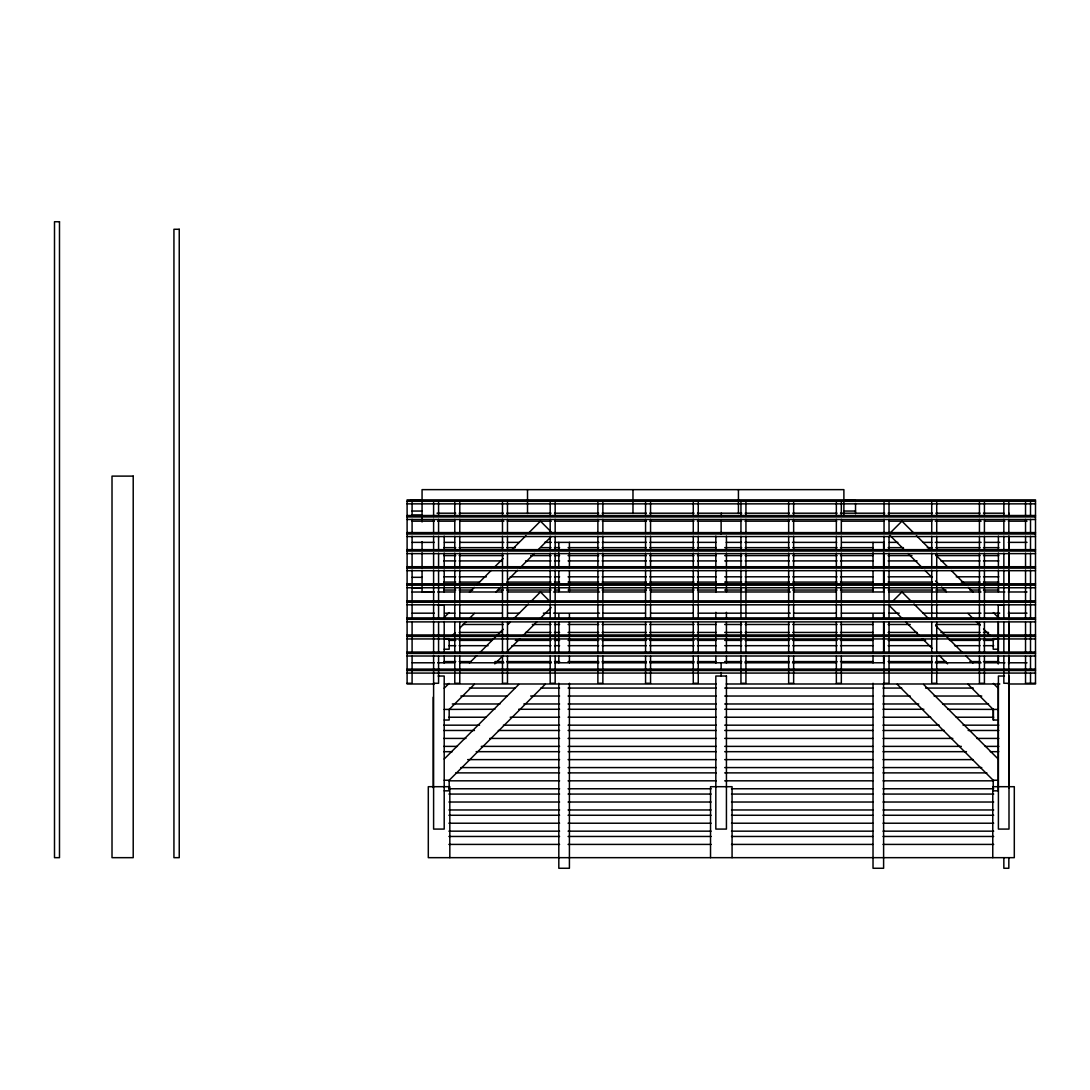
<?xml version="1.0" encoding="UTF-8"?>
<svg xmlns="http://www.w3.org/2000/svg" width="1090" height="1090" viewBox="0 0 1090 1090"><rect width="100%" height="100%" fill="white"/><g stroke="black" fill="none" stroke-linecap="round" stroke-linejoin="round"><path stroke-width="1.5" d="M444.202 617.417L449.012 612.607M469.463 592.156L474.273 587.346M476.684 584.935L491.113 570.506M494.724 566.895L503.144 558.475M511.578 550.041L526.007 535.612M528.418 533.201L540.449 521.17L551.172 531.906M451.628 636.219L455.225 632.622M460.021 627.826L466.016 621.831M469.613 618.234L474.409 613.438M496.005 591.856L500.8 587.047M507.994 579.853L517.587 570.261M519.985 567.863L534.372 553.475M537.97 549.878L551.159 536.689M444.202 688.226L449.012 683.416M469.463 662.965L476.684 655.744M480.295 652.133L503.144 629.284M507.967 624.461L510.365 622.063M513.976 618.452L528.418 604.01M530.816 601.612L540.449 591.979L549.987 601.517M449.23 709.426L474.409 684.248M494.806 663.865L503.199 655.458M507.994 650.662L519.985 638.672M522.382 636.274L536.77 621.886M540.368 618.289L551.159 607.498M444.202 759.035L518.785 684.452M545.163 684.302L449.23 780.236L444.202 780.236M890.026 533.092L901.948 521.17L913.979 533.201M892.41 601.517L901.948 591.979L911.567 601.612M410.399 500.405L422.293 500.405M843.646 500.405L855.541 500.405M407.101 501.305L1035.5 501.305M407.101 503.853L1035.5 503.853M412.102 511.046L422.293 511.046M843.646 511.046L855.541 511.046M437.008 513.199L455.729 513.199M459.135 513.199L503.389 513.199M506.796 513.199L551.063 513.199M554.469 513.199L598.723 513.199M602.13 513.199L646.397 513.199M649.804 513.199L694.058 513.199M697.464 513.199L741.731 513.199M745.138 513.199L789.392 513.199M792.798 513.199L837.066 513.199M840.472 513.199L884.726 513.199M888.132 513.199L932.4 513.199M935.806 513.199L980.06 513.199M983.466 513.199L1003.89 513.199M412.102 515.134L422.293 515.134M407.101 515.516L1035.5 515.516M407.101 516.946L1035.5 516.946M407.101 519.494L1035.5 519.494M412.197 521.17L434.256 521.17M437.649 521.17L454.625 521.17M459.721 521.17L503.853 521.17M507.245 521.17L551.39 521.17M554.783 521.17L598.914 521.17M602.307 521.17L646.438 521.17M649.844 521.17L693.976 521.17M697.368 521.17L741.527 521.17M744.92 521.17L789.106 521.17M792.498 521.17L836.684 521.17M841.78 521.17L884.263 521.17M889.358 521.17L931.841 521.17M935.247 521.17L981.123 521.17M984.515 521.17L1004.912 521.17M1008.318 521.17L1026.998 521.17M407.101 532.588L1035.5 532.588M407.101 534.005L1035.5 534.005M407.101 536.553L1035.5 536.553M412.197 542.37L434.256 542.37M444.447 542.37L454.625 542.37M459.721 542.37L503.853 542.37M507.245 542.37L519.14 542.37M544.591 542.37L551.39 542.37M554.783 542.37L598.914 542.37M602.307 542.37L646.438 542.37M649.844 542.37L693.976 542.37M697.368 542.37L716.035 542.37M726.226 542.37L741.527 542.37M744.92 542.37L789.106 542.37M792.498 542.37L836.684 542.37M841.78 542.37L884.263 542.37M889.358 542.37L897.86 542.37M923.353 542.37L931.841 542.37M935.247 542.37L981.123 542.37M984.515 542.37L999.816 542.37M1008.318 542.37L1026.998 542.37M443.807 547.643L455.729 547.643M459.135 547.643L503.389 547.643M506.796 547.643L515.311 547.643M540.844 547.643L551.063 547.643M554.469 547.643L559.579 547.643M568.081 547.643L598.723 547.643M602.13 547.643L646.397 547.643M649.804 547.643L694.058 547.643M697.464 547.643L716.198 547.643M724.7 547.643L741.731 547.643M745.138 547.643L789.392 547.643M792.798 547.643L837.066 547.643M840.472 547.643L872.818 547.643M888.132 547.643L903.46 547.643M927.29 547.643L932.4 547.643M935.806 547.643L980.06 547.643M983.466 547.643L998.794 547.643M407.101 549.646L1035.5 549.646M407.101 551.063L1035.5 551.063M407.101 553.625L1035.5 553.625M443.807 555.6L455.729 555.6M459.135 555.6L503.389 555.6M530.639 555.6L551.063 555.6M554.469 555.6L559.579 555.6M568.081 555.6L598.723 555.6M602.13 555.6L646.397 555.6M649.804 555.6L694.058 555.6M697.464 555.6L716.198 555.6M724.7 555.6L741.731 555.6M745.138 555.6L789.392 555.6M792.798 555.6L837.066 555.6M840.472 555.6L872.818 555.6M888.132 555.6L911.962 555.6M935.806 555.6L980.06 555.6M983.466 555.6L998.794 555.6M443.807 560.9L455.729 560.9M459.135 560.9L501.7 560.9M525.53 560.9L551.063 560.9M554.469 560.9L559.579 560.9M568.081 560.9L598.723 560.9M602.13 560.9L646.397 560.9M649.804 560.9L694.058 560.9M697.464 560.9L716.198 560.9M724.7 560.9L741.731 560.9M745.138 560.9L789.392 560.9M792.798 560.9L837.066 560.9M840.472 560.9L872.818 560.9M888.132 560.9L917.072 560.9M940.902 560.9L980.06 560.9M983.466 560.9L998.794 560.9M407.101 566.718L1035.5 566.718M407.101 568.135L1035.5 568.135M407.101 570.683L1035.5 570.683M443.807 576.801L455.729 576.801M459.135 576.801L486.372 576.801M510.202 576.801L551.063 576.801M554.469 576.801L559.579 576.801M568.081 576.801L598.723 576.801M602.13 576.801L646.397 576.801M649.804 576.801L694.058 576.801M697.464 576.801L716.198 576.801M724.7 576.801L741.731 576.801M745.138 576.801L789.392 576.801M792.798 576.801L837.066 576.801M840.472 576.801L872.818 576.801M888.132 576.801L932.4 576.801M956.23 576.801L980.06 576.801M983.466 576.801L998.794 576.801M412.102 577.319L422.293 577.319M443.807 582.101L455.729 582.101M459.135 582.101L479.559 582.101M506.796 582.101L551.063 582.101M554.469 582.101L559.579 582.101M568.081 582.101L598.723 582.101M602.13 582.101L646.397 582.101M649.804 582.101L694.058 582.101M697.464 582.101L716.198 582.101M724.7 582.101L741.731 582.101M745.138 582.101L789.392 582.101M792.798 582.101L837.066 582.101M840.472 582.101L872.818 582.101M888.132 582.101L932.4 582.101M961.339 582.101L980.06 582.101M983.466 582.101L998.794 582.101M407.101 583.777L1035.5 583.777M407.101 585.194L1035.5 585.194M407.101 587.755L1035.5 587.755M412.102 587.946L422.293 587.946M443.807 590.044L455.729 590.044M459.135 590.044L472.747 590.044M498.294 590.044L503.389 590.044M506.796 590.044L551.063 590.044M554.469 590.044L559.579 590.044M568.081 590.044L598.723 590.044M602.13 590.044L646.397 590.044M649.804 590.044L694.058 590.044M697.464 590.044L716.198 590.044M724.7 590.044L741.731 590.044M745.138 590.044L789.392 590.044M792.798 590.044L837.066 590.044M840.472 590.044L872.818 590.044M888.132 590.044L932.4 590.044M935.806 590.044L946.011 590.044M969.855 590.044L980.06 590.044M983.466 590.044L998.794 590.044M422.062 591.775L433.956 591.775M412.102 592.034L434.351 591.979M437.758 591.979L454.789 591.979M459.898 591.979L502.463 591.979M507.572 591.979L550.15 591.979M553.557 591.979L599.541 591.979M602.947 591.979L645.512 591.979M650.621 591.979L693.199 591.979M698.308 591.979L790.277 591.979M793.683 591.979L836.248 591.979M841.357 591.979L883.936 591.979M889.045 591.979L981 591.979M984.406 591.979L1004.844 591.979M1008.25 591.979L1026.984 591.979M407.101 600.835L1035.5 600.835M407.101 602.266L1035.5 602.266M407.101 604.814L1035.5 604.814M438.139 605.222L444.202 605.222L444.202 619.093M1004.285 605.222L998.236 605.222L998.236 618.793M412.211 613.18L434.351 613.18M444.57 613.18L454.789 613.18M459.898 613.18L502.463 613.18M507.572 613.18L519.494 613.18M543.338 613.18L550.15 613.18M553.557 613.18L599.541 613.18M602.947 613.18L645.512 613.18M650.621 613.18L693.199 613.18M698.308 613.18L790.277 613.18M793.683 613.18L836.248 613.18M841.357 613.18L883.936 613.18M889.045 613.18L899.264 613.18M923.107 613.18L981 613.18M984.406 613.18L999.734 613.18M1008.25 613.18L1026.984 613.18M407.101 617.907L1035.5 617.907M407.101 619.324L1035.5 619.324M407.101 621.886L1035.5 621.886M462.542 624.488L503.389 624.488M532.342 624.488L551.063 624.488M554.469 624.488L559.579 624.488M568.081 624.488L598.723 624.488M602.13 624.488L646.397 624.488M649.804 624.488L694.058 624.488M697.464 624.488L716.198 624.488M724.7 624.488L741.731 624.488M745.138 624.488L789.392 624.488M792.798 624.488L837.066 624.488M840.472 624.488L872.818 624.488M888.132 624.488L910.259 624.488M935.806 624.488L980.06 624.488M459.135 632.445L501.7 632.445M525.53 632.445L551.063 632.445M554.469 632.445L559.579 632.445M568.081 632.445L598.723 632.445M602.13 632.445L646.397 632.445M649.804 632.445L694.058 632.445M697.464 632.445L716.198 632.445M724.7 632.445L741.731 632.445M745.138 632.445L789.392 632.445M792.798 632.445L837.066 632.445M840.472 632.445L872.818 632.445M888.132 632.445L917.072 632.445M940.902 632.445L980.06 632.445M983.466 632.445L988.575 632.445M407.101 634.966L1035.5 634.966M407.101 636.396L1035.5 636.396M444.202 638.617L449.23 638.617M993.167 638.617L998.195 638.617M407.101 638.944L1035.5 638.944M448.917 640.389L455.729 640.389M459.135 640.389L491.481 640.389M515.311 640.389L551.063 640.389M554.469 640.389L559.579 640.389M568.081 640.389L598.723 640.389M602.13 640.389L646.397 640.389M649.804 640.389L694.058 640.389M697.464 640.389L716.198 640.389M724.7 640.389L741.731 640.389M745.138 640.389L789.392 640.389M792.798 640.389L837.066 640.389M840.472 640.389L872.818 640.389M888.132 640.389L925.587 640.389M949.417 640.389L980.06 640.389M983.466 640.389L993.685 640.389M448.917 645.689L455.729 645.689M459.135 645.689L488.075 645.689M511.905 645.689L551.063 645.689M554.469 645.689L559.579 645.689M568.081 645.689L598.723 645.689M602.13 645.689L646.397 645.689M649.804 645.689L694.058 645.689M697.464 645.689L716.198 645.689M724.7 645.689L741.731 645.689M745.138 645.689L789.392 645.689M792.798 645.689L837.066 645.689M840.472 645.689L872.818 645.689M888.132 645.689L930.697 645.689M954.527 645.689L980.06 645.689M983.466 645.689L993.685 645.689M444.202 649.218L449.175 649.218L449.175 638.617M998.195 649.218L993.208 649.218L993.208 638.617M407.101 652.038L1035.5 652.038M407.101 653.455L1035.5 653.455M407.101 656.003L1035.5 656.003M443.807 661.589L455.729 661.589M459.135 661.589L471.044 661.589M494.887 661.589L503.389 661.589M506.796 661.589L551.063 661.589M554.469 661.589L559.579 661.589M568.081 661.589L598.723 661.589M602.13 661.589L646.397 661.589M649.804 661.589L694.058 661.589M697.464 661.589L716.198 661.589M724.7 661.589L741.731 661.589M745.138 661.589L789.392 661.589M792.798 661.589L837.066 661.589M840.472 661.589L872.818 661.589M888.132 661.589L932.4 661.589M935.806 661.589L946.011 661.589M969.855 661.589L980.06 661.589M983.466 661.589L998.794 661.589M412.197 662.788L434.256 662.788M437.649 662.788L454.625 662.788M459.721 662.788L503.853 662.788M507.245 662.788L551.39 662.788M554.783 662.788L598.914 662.788M602.307 662.788L646.438 662.788M649.844 662.788L693.976 662.788M697.368 662.788L741.527 662.788M744.92 662.788L789.106 662.788M792.498 662.788L836.684 662.788M841.78 662.788L884.263 662.788M889.358 662.788L931.841 662.788M935.247 662.788L981.123 662.788M984.515 662.788L1004.912 662.788M1008.318 662.788L1026.998 662.788M407.101 669.096L1035.5 669.096M407.101 670.514L1035.5 670.514M407.101 673.075L1035.5 673.075M438.139 676.032L444.202 676.032L444.202 829.081L433.602 829.081L433.602 655.294M1004.462 676.032L998.399 676.032L998.399 829.081L1008.999 829.081L1008.999 676.032M407.101 683.28L412.088 683.28L412.088 656.18M433.602 683.28L438.575 683.28L438.575 656.18M1008.836 683.28L1003.849 683.28L1003.849 656.18M1035.5 683.28L1025.54 683.28L1025.54 656.18M434.256 683.989L407.101 683.989L407.101 499.874L1035.5 499.874L1035.5 683.989L1008.318 683.989M444.447 683.989L716.035 683.989M726.226 683.989L999.816 683.989M469.354 688.076L515.311 688.076M540.844 688.076L559.579 688.076M568.081 688.076L716.198 688.076M724.7 688.076L872.818 688.076M883.023 688.076L901.757 688.076M925.587 688.076L973.247 688.076M460.838 696.033L506.796 696.033M530.639 696.033L559.579 696.033M568.081 696.033L716.198 696.033M724.7 696.033L872.818 696.033M883.023 696.033L910.259 696.033M934.103 696.033L981.763 696.033M452.323 703.976L499.997 703.976M523.827 703.976L559.579 703.976M568.081 703.976L716.198 703.976M724.7 703.976L872.818 703.976M883.023 703.976L918.775 703.976M942.605 703.976L988.575 703.976M444.202 709.426L494.887 709.277M518.717 709.277L559.579 709.277M568.081 709.277L716.198 709.277M724.7 709.277L872.818 709.277M883.023 709.277L923.884 709.277M947.714 709.277L998.195 709.426M448.917 717.234L486.372 717.234M510.202 717.234L559.579 717.234M568.081 717.234L716.198 717.234M724.7 717.234L872.818 717.234M883.023 717.234L930.697 717.234M956.23 717.234L993.685 717.234M444.202 720.027L449.175 720.027L449.175 709.426M998.399 720.027L993.208 720.027L993.208 709.426M443.807 725.177L479.559 725.177M503.389 725.177L559.579 725.177M568.081 725.177L716.198 725.177M724.7 725.177L872.818 725.177M883.023 725.177L939.212 725.177M963.042 725.177L998.794 725.177M443.807 730.477L474.45 730.477M498.294 730.477L559.579 730.477M568.081 730.477L716.198 730.477M724.7 730.477L872.818 730.477M883.023 730.477L944.308 730.477M968.152 730.477L998.794 730.477M443.807 738.421L465.948 738.421M489.778 738.421L559.579 738.421M568.081 738.421L716.198 738.421M724.7 738.421L872.818 738.421M883.023 738.421L952.824 738.421M976.654 738.421L998.794 738.421M443.807 746.377L457.432 746.377M481.262 746.377L559.579 746.377M568.081 746.377L716.198 746.377M724.7 746.377L872.818 746.377M883.023 746.377L961.339 746.377M985.169 746.377L998.794 746.377M443.807 751.678L452.323 751.678M476.153 751.678L559.579 751.678M568.081 751.678L716.198 751.678M724.7 751.678L872.818 751.678M883.023 751.678L966.449 751.678M990.279 751.678L998.794 751.678M467.651 759.621L559.579 759.621M568.081 759.621L716.198 759.621M724.7 759.621L872.818 759.621M883.023 759.621L973.247 759.621M460.838 767.578L559.579 767.578M568.081 767.578L716.198 767.578M724.7 767.578L872.818 767.578M883.023 767.578L981.763 767.578M455.729 772.878L559.579 772.878M568.081 772.878L716.198 772.878M724.7 772.878L872.818 772.878M883.023 772.878L986.872 772.878M998.195 780.236L993.167 780.236L897.22 684.302M448.917 780.822L559.579 780.822M568.081 780.822L716.198 780.822M724.7 780.822L872.818 780.822M883.023 780.822L993.685 780.822M448.917 788.765L559.579 788.765M568.081 788.765L711.089 788.765M731.513 788.765L872.818 788.765M883.023 788.765L993.685 788.765M444.202 790.836L449.175 790.836L449.175 780.236M448.917 794.065L559.579 794.065M568.081 794.065L711.089 794.065M731.513 794.065L872.818 794.065M883.023 794.065L993.685 794.065M448.917 802.022L559.579 802.022M568.081 802.022L711.089 802.022M731.513 802.022L872.818 802.022M883.023 802.022L993.685 802.022M448.917 809.965L559.579 809.965M568.081 809.965L711.089 809.965M731.513 809.965L872.818 809.965M883.023 809.965L993.685 809.965M448.917 815.266L559.579 815.266M568.081 815.266L711.089 815.266M731.513 815.266L872.818 815.266M883.023 815.266L993.685 815.266M448.917 823.223L559.579 823.223M568.081 823.223L711.089 823.223M731.513 823.223L872.818 823.223M883.023 823.223L993.685 823.223M448.917 831.166L559.579 831.166M568.081 831.166L711.089 831.166M731.513 831.166L872.818 831.166M883.023 831.166L993.685 831.166M448.917 836.466L559.579 836.466M568.081 836.466L711.089 836.466M731.513 836.466L872.818 836.466M883.023 836.466L993.685 836.466M448.917 844.409L559.579 844.409M568.081 844.409L711.089 844.409M731.513 844.409L872.818 844.409M883.023 844.409L993.685 844.409M916.39 535.612L930.819 550.041M935.629 554.865L947.66 566.895M951.27 570.506L965.713 584.935M968.124 587.346L972.934 592.156M993.385 612.607L998.195 617.417M890.026 535.49L904.428 549.878M908.025 553.475L922.413 567.863M924.811 570.261L932.005 577.455M935.601 581.052L939.199 584.649M941.597 587.047L946.393 591.856M967.975 613.438L972.784 618.234M976.381 621.831L979.978 625.428M983.575 629.025L990.769 636.219M913.979 604.01L928.421 618.452M935.629 625.674L962.102 652.133M965.713 655.744L972.934 662.965M993.385 683.416L998.195 688.226M888.827 605.1L902.029 618.289M905.626 621.886L920.014 636.274M922.413 638.672L932.005 648.264M939.199 655.458L947.592 663.865M967.975 684.248L993.167 709.426M923.598 684.452L998.195 759.035M1030.513 502.435L1030.513 515.952M1030.513 519.331L1030.513 532.846M1030.513 536.226L1030.513 549.742M1030.513 553.12L1030.513 566.636M1030.513 570.016L1030.513 600.427M1030.513 603.806L1030.513 619.011M1030.513 622.39L1030.513 652.801M1030.513 656.18L1030.513 669.696M1030.513 673.075L1030.513 683.28M1025.54 502.435L1025.54 516.02M1025.54 519.331L1025.54 532.915M1025.54 536.226L1025.54 549.81M1025.54 553.12L1025.54 566.705M1025.54 570.016L1025.54 600.495M1025.54 603.806L1025.54 619.079M1025.54 622.39L1025.54 652.869M1008.999 513.199L1008.999 516.51M1008.999 536.117L1008.999 549.66M1008.999 552.616L1008.999 567.195M1008.999 569.988L1008.999 591.993M1008.999 612.321L1008.999 619.093M1008.999 621.177L1008.999 652.965M1008.999 655.294L1008.999 663.578M1008.836 502.435L1008.836 516.02M1008.836 519.331L1008.836 532.915M1008.836 536.226L1008.836 549.81M1008.836 553.12L1008.836 566.705M1008.836 570.016L1008.836 600.495M1008.836 603.806L1008.836 619.079M1008.836 621.532L1008.836 652.869M1008.836 655.376L1008.836 788.22M1008.836 858.048L1008.836 868.267L1003.849 868.267L1003.849 858.048M1003.849 502.435L1003.849 515.952M1003.849 519.331L1003.849 532.915M1003.849 536.226L1003.849 549.81M1003.849 553.12L1003.849 566.705M1003.849 570.016L1003.849 600.495M1003.849 603.806L1003.849 619.079M1003.849 622.39L1003.849 652.869M998.399 536.117L998.399 549.66M998.399 553.052L998.399 566.596M998.399 569.988L998.399 591.993M998.399 612.321L998.399 619.093M998.399 622.485L998.399 652.965M998.399 656.344L998.399 663.129M998.236 621.532L998.236 652.719M998.236 656.098L998.236 664.028M998.236 683.239L998.195 790.836L993.208 790.836L993.208 780.236M993.426 709.426L993.426 720.027M992.772 857.667L992.772 786.694L1014.3 786.694L1014.3 857.667L428.302 857.667L428.302 786.694L449.829 786.694L449.829 857.667M984.42 502.435L984.42 515.952M984.42 519.331L984.42 532.915M984.42 536.226L984.42 549.81M984.42 553.12L984.42 566.705M984.42 570.016L984.42 600.495M984.42 603.806L984.42 619.079M984.42 622.39L984.42 652.869M984.42 656.18L984.42 683.28L979.433 683.28L979.433 656.18M979.433 502.435L979.433 515.952M979.433 519.331L979.433 532.915M979.433 536.226L979.433 549.81M979.433 553.12L979.433 566.705M979.433 570.016L979.433 600.495M979.433 603.806L979.433 619.079M979.433 622.39L979.433 652.869M936.719 502.435L936.719 515.952M936.719 519.331L936.719 532.915M936.719 536.226L936.719 549.81M936.719 553.12L936.719 566.705M936.719 570.016L936.719 600.495M936.719 603.806L936.719 619.079M936.719 622.39L936.719 652.869M936.719 656.18L936.719 683.28L931.732 683.28L931.732 656.18M931.732 502.435L931.732 515.952M931.732 519.331L931.732 532.915M931.732 536.226L931.732 549.81M931.732 553.12L931.732 566.705M931.732 570.016L931.732 600.495M931.732 603.806L931.732 619.079M931.732 622.39L931.732 652.869M889.031 502.435L889.031 515.952M889.031 519.331L889.031 532.915M889.031 536.226L889.031 549.81M889.031 553.12L889.031 566.705M889.031 570.016L889.031 600.495M889.031 603.806L889.031 619.079M889.031 622.39L889.031 652.869M889.031 656.18L889.031 683.28L884.045 683.28L884.045 656.18M884.045 502.435L884.045 515.952M884.045 519.331L884.045 532.915M884.045 536.226L884.045 549.81M884.045 553.12L884.045 566.705M884.045 570.016L884.045 600.495M884.045 603.806L884.045 619.079M884.045 622.39L884.045 652.869M883.609 542.37L883.609 549.156M883.609 552.548L883.609 567.836M883.609 571.228L883.609 591.597M883.609 613.656L883.609 618.752M883.609 622.145L883.609 652.692M883.609 656.098L883.609 662.884M883.609 683.253L883.609 868.267L873.022 868.267L873.022 683.253M873.022 542.37L873.022 549.156M873.022 552.548L873.022 567.836M873.022 571.228L873.022 591.597M873.022 613.656L873.022 618.752M873.022 622.145L873.022 652.692M873.022 656.098L873.022 662.884M855.541 503.457L855.541 513.771M843.892 514.603L843.892 489.642L422.062 489.642L422.062 521.987M841.33 502.435L841.33 515.952M841.33 519.331L841.33 532.915M841.33 536.226L841.33 549.81M841.33 553.12L841.33 566.705M841.33 570.016L841.33 600.495M841.33 603.806L841.33 619.079M841.33 622.39L841.33 652.869M841.33 656.18L841.33 683.28L836.343 683.28L836.343 656.18M836.343 502.435L836.343 515.952M836.343 519.331L836.343 532.915M836.343 536.226L836.343 549.81M836.343 553.12L836.343 566.705M836.343 570.016L836.343 600.495M836.343 603.806L836.343 619.079M836.343 622.39L836.343 652.869M793.643 502.435L793.643 515.952M793.643 519.331L793.643 532.915M793.643 536.226L793.643 549.81M793.643 553.12L793.643 566.705M793.643 570.016L793.643 600.495M793.643 603.806L793.643 619.079M793.643 622.39L793.643 652.869M793.643 656.18L793.643 683.28L788.656 683.28L788.656 656.18M788.656 502.435L788.656 515.952M788.656 519.331L788.656 532.915M788.656 536.226L788.656 549.81M788.656 553.12L788.656 566.705M788.656 570.016L788.656 600.495M788.656 603.806L788.656 619.079M788.656 622.39L788.656 652.869M745.942 502.435L745.942 515.952M745.942 519.331L745.942 532.915M745.942 536.226L745.942 549.81M745.942 553.12L745.942 566.705M745.942 570.016L745.942 600.495M745.942 603.806L745.942 619.079M745.942 622.39L745.942 652.869M745.942 656.18L745.942 683.28L740.955 683.28L740.955 656.18M740.955 502.435L740.955 515.952M740.955 519.331L740.955 532.915M740.955 536.226L740.955 549.81M740.955 553.12L740.955 566.705M740.955 570.016L740.955 600.495M740.955 603.806L740.955 619.079M740.955 622.39L740.955 652.869M738.434 489.642L738.434 513.472M732.071 857.667L732.071 786.694L710.53 786.694L710.53 857.667M726.43 536.117L726.43 549.66M726.43 553.052L726.43 566.596M726.43 569.988L726.43 591.993M726.43 612.321L726.43 619.093M726.43 622.485L726.43 652.965M726.43 656.344L726.43 663.129M721.294 513.199L721.294 516.51M721.13 521.17L721.13 534.223M721.13 662.788L721.13 669.315M721.13 672.571L721.13 675.827M715.83 536.117L715.83 549.66M715.83 553.052L715.83 566.596M715.83 569.988L715.83 591.993M715.83 612.321L715.83 619.093M715.83 622.485L715.83 652.965M715.83 656.344L715.83 663.129M698.254 502.435L698.254 515.952M698.254 519.331L698.254 532.915M698.254 536.226L698.254 549.81M698.254 553.12L698.254 566.705M698.254 570.016L698.254 600.495M698.254 603.806L698.254 619.079M698.254 622.39L698.254 652.869M698.254 656.18L698.254 683.28L693.267 683.28L693.267 656.18M693.267 502.435L693.267 515.952M693.267 519.331L693.267 532.915M693.267 536.226L693.267 549.81M693.267 553.12L693.267 566.705M693.267 570.016L693.267 600.495M693.267 603.806L693.267 619.079M693.267 622.39L693.267 652.869M650.553 502.435L650.553 515.952M650.553 519.331L650.553 532.915M650.553 536.226L650.553 549.81M650.553 553.12L650.553 566.705M650.553 570.016L650.553 600.495M650.553 603.806L650.553 619.079M650.553 622.39L650.553 652.869M650.553 656.18L650.553 683.28L645.566 683.28L645.566 656.18M645.566 502.435L645.566 515.952M645.566 519.331L645.566 532.915M645.566 536.226L645.566 549.81M645.566 553.12L645.566 566.705M645.566 570.016L645.566 600.495M645.566 603.806L645.566 619.079M645.566 622.39L645.566 652.869M632.977 489.642L632.977 513.472M602.865 502.435L602.865 515.952M602.865 519.331L602.865 532.915M602.865 536.226L602.865 549.81M602.865 553.12L602.865 566.705M602.865 570.016L602.865 600.495M602.865 603.806L602.865 619.079M602.865 622.39L602.865 652.869M602.865 656.18L602.865 683.28L597.879 683.28L597.879 656.18M597.879 502.435L597.879 515.952M597.879 519.331L597.879 532.915M597.879 536.226L597.879 549.81M597.879 553.12L597.879 566.705M597.879 570.016L597.879 600.495M597.879 603.806L597.879 619.079M597.879 622.39L597.879 652.869M569.416 542.37L569.416 549.156M569.416 552.548L569.416 567.836M569.416 571.228L569.416 591.597M569.416 613.656L569.416 618.752M569.416 622.145L569.416 652.692M569.416 656.098L569.416 662.884M569.416 683.253L569.416 868.267L558.816 868.267L558.816 683.253M558.816 542.37L558.816 549.156M558.816 552.548L558.816 567.836M558.816 571.228L558.816 591.597M558.816 613.656L558.816 618.752M558.816 622.145L558.816 652.692M558.816 656.098L558.816 662.884M555.164 502.435L555.164 515.952M555.164 519.331L555.164 532.915M555.164 536.226L555.164 549.81M555.164 553.12L555.164 566.705M555.164 570.016L555.164 600.495M555.164 603.806L555.164 619.079M555.164 622.39L555.164 652.869M555.164 656.18L555.164 683.28L550.178 683.28L550.178 656.18M550.178 502.435L550.178 515.952M550.178 519.331L550.178 532.915M550.178 536.226L550.178 549.81M550.178 553.12L550.178 566.705M550.178 570.016L550.178 600.495M550.178 603.806L550.178 619.079M550.178 622.39L550.178 652.869M527.519 489.642L527.519 513.472M507.477 502.435L507.477 515.952M507.477 519.331L507.477 532.915M507.477 536.226L507.477 549.81M507.477 553.12L507.477 566.705M507.477 570.016L507.477 600.495M507.477 603.806L507.477 619.079M507.477 622.39L507.477 652.869M507.477 656.18L507.477 683.28L502.49 683.28L502.49 656.18M502.49 502.435L502.49 515.952M502.49 519.331L502.49 532.915M502.49 536.226L502.49 549.81M502.49 553.12L502.49 566.705M502.49 570.016L502.49 600.495M502.49 603.806L502.49 619.079M502.49 622.39L502.49 652.869M459.776 502.435L459.776 515.952M459.776 519.331L459.776 532.915M459.776 536.226L459.776 549.81M459.776 553.12L459.776 566.705M459.776 570.016L459.776 600.495M459.776 603.806L459.776 619.079M459.776 622.39L459.776 652.869M459.776 656.18L459.776 683.28L454.789 683.28L454.789 656.18M454.789 502.435L454.789 515.952M454.789 519.331L454.789 532.915M454.789 536.226L454.789 549.81M454.789 553.12L454.789 566.705M454.789 570.016L454.789 600.495M454.789 603.806L454.789 619.079M454.789 622.39L454.789 652.869M444.202 536.117L444.202 549.66M444.202 553.052L444.202 566.596M444.202 569.988L444.202 591.993M444.202 621.532L444.202 652.965M444.202 656.098L444.202 663.129M438.575 502.435L438.575 515.952M438.575 519.331L438.575 532.915M438.575 536.226L438.575 549.81M438.575 553.12L438.575 566.705M438.575 570.016L438.575 600.495M438.575 603.806L438.575 619.079M438.575 622.39L438.575 652.869M433.602 502.435L433.602 516.51M433.602 519.331L433.602 532.915M433.602 536.117L433.602 549.81M433.602 552.616L433.602 567.195M433.602 569.988L433.602 600.495M433.602 603.806L433.602 619.093M433.602 621.177L433.602 652.965M433.18 697.232L433.18 787.729M422.062 541.648L422.062 550.096M422.062 552.63L422.062 567.944M422.062 570.383L422.062 592.306M412.088 502.435L412.088 516.02M412.088 519.331L412.088 532.915M412.088 536.226L412.088 549.81M412.088 553.12L412.088 566.705M412.088 570.016L412.088 600.495M412.088 603.806L412.088 619.079M412.088 622.39L412.088 652.869M59.487 221.733L54.5 221.733L54.5 857.667L59.487 857.667L59.487 221.733M179.237 229.268L173.937 229.268L173.937 857.667L179.237 857.667L179.237 229.268M133.212 476.112L112.011 476.112L112.011 857.667L133.212 857.667L133.212 476.112M726.43 676.032L715.83 676.032L715.83 829.081L726.43 829.081L726.43 676.032"/></g></svg>
